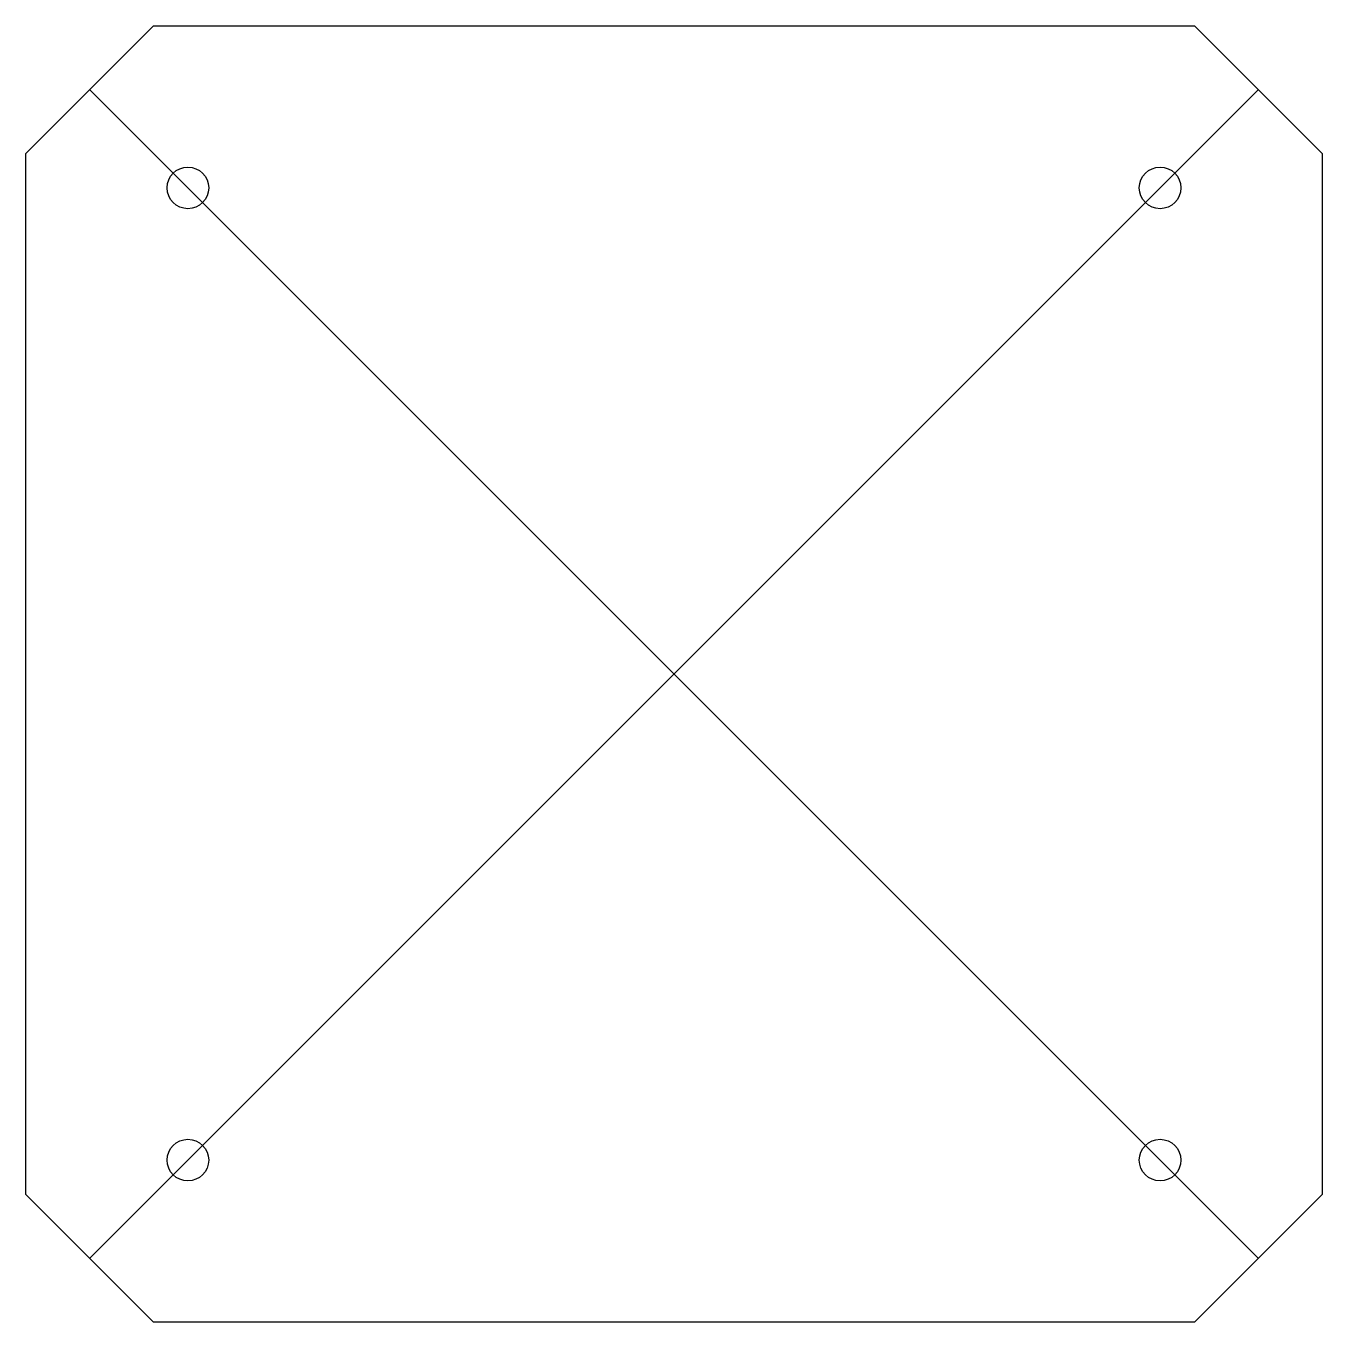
# Model space of a CAD drawing. Header units: millimetres. Extents: x -43.3 to 50.1, y -48.4 to 44.9.
import ezdxf

# ---------------------------------------------------------------- set-up
doc = ezdxf.new("R2010")
doc.units = ezdxf.units.MM

msp = doc.modelspace()

# ---------------------------------------------------------------- linework, layer by layer
at = {"color": 7, "linetype": 'Continuous'}
for p, q in [((-43.278, 35.745), (-34.086, 44.937)), ((-34.086, 44.937), (40.914, 44.937)), ((40.914, 44.937), (50.106, 35.745)), ((-38.682, 40.341), (45.51, -43.852)), ((45.51, 40.341), (-38.682, -43.852)), ((-43.278, -39.255), (-43.278, 35.745)), ((50.106, 35.745), (50.106, -39.255)), ((-34.086, -48.448), (-43.278, -39.255)), ((50.106, -39.255), (40.914, -48.448)), ((40.914, -48.448), (-34.086, -48.448))]:
    msp.add_line(p, q, dxfattribs=at)
for centre in [(-31.611, 33.27), (38.439, 33.27), (-31.611, -36.78), (38.439, -36.78)]:
    msp.add_circle(centre, 1.5, dxfattribs=at)

doc.saveas('drawing.dxf')
